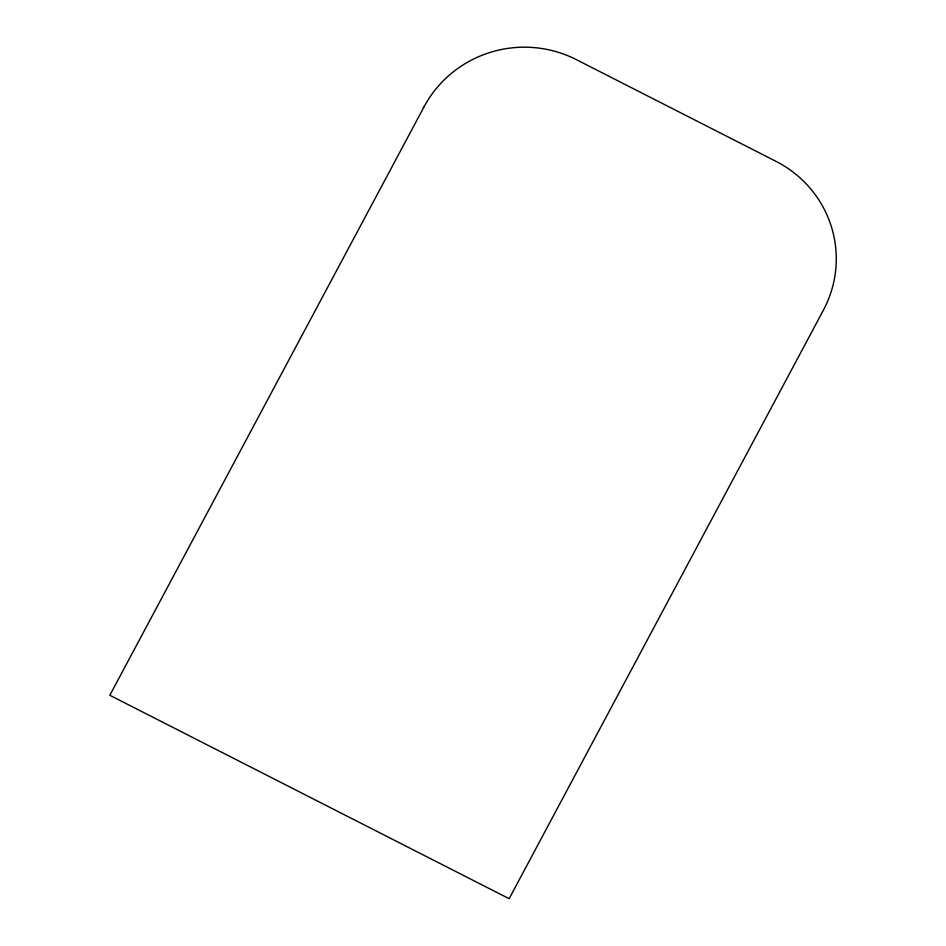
<?xml version="1.0" encoding="UTF-8"?>
<svg xmlns="http://www.w3.org/2000/svg" width="946" height="946" viewBox="0 0 946 946"><rect width="100%" height="100%" fill="white"/><g stroke="black" fill="none" stroke-linecap="round" stroke-linejoin="round"><path stroke-width="1.42" d="M424.045 106.815L109.831 695.286L509.149 898.7L823.363 310.229A112.763 110.446 -6.7 0 0 775.897 161.293L576.244 59.586A112.763 110.446 -6.7 0 0 424.045 106.815"/></g></svg>
